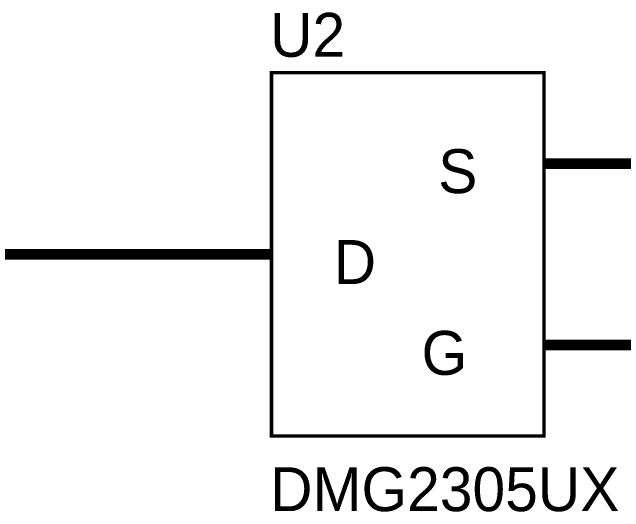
# Model space of a CAD drawing. Header units: millimetres. Extents: x 0 to 9.5, y 0 to 7.5.
# Drawn here: x 3.515 to 4.188, y 5.616 to 6.166 of the extents above; entities that cross this region are included whole.
import ezdxf

# ---------------------------------------------------------------- set-up
doc = ezdxf.new("R2010")
doc.units = ezdxf.units.MM
doc.header["$MEASUREMENT"] = 0
doc.layers.add('Sheet', color=255, linetype='Continuous')

msp = doc.modelspace()

# ---------------------------------------------------------------- linework, layer by layer
at = {"layer": 'Sheet', "const_width": 0.0039}
for points in [[(3.80033, 6.0999), (3.80033, 5.69984), (4.10028, 5.69984), (4.10028, 6.0999), (3.80033, 6.0999), (3.80033, 6.0999)], [(3.80033, 6.0999), (4.10028, 6.0999), (4.10028, 5.69984), (3.80033, 5.69984), (3.80033, 6.0999)]]:
    msp.add_lwpolyline(points, close=True, dxfattribs=at)
at = {"layer": 'Sheet', "const_width": 0.0118}
for points in [[(4.10028, 5.99983), (4.20013, 5.99983)], [(3.40033, 5.89997), (3.70028, 5.89997)], [(3.80033, 5.89997), (3.70028, 5.89997)], [(4.10028, 5.79991), (4.20013, 5.79991)]]:
    msp.add_lwpolyline(points, dxfattribs=at)

# ---------------------------------------------------------------- texts
at = {"layer": 'Sheet'}
for s, height, p in [('U2', 0.048366, (3.79867, 6.11741)), ('S', 0.04837, (3.98376, 5.96731)), ('D', 0.04837, (3.8687, 5.86724)), ('G', 0.04837, (3.96542, 5.76718)), ('DMG2305UX', 0.048366, (3.79867, 5.61708))]:
    msp.add_text(s, height=height, dxfattribs=at).set_placement(p)

doc.saveas('drawing.dxf')
